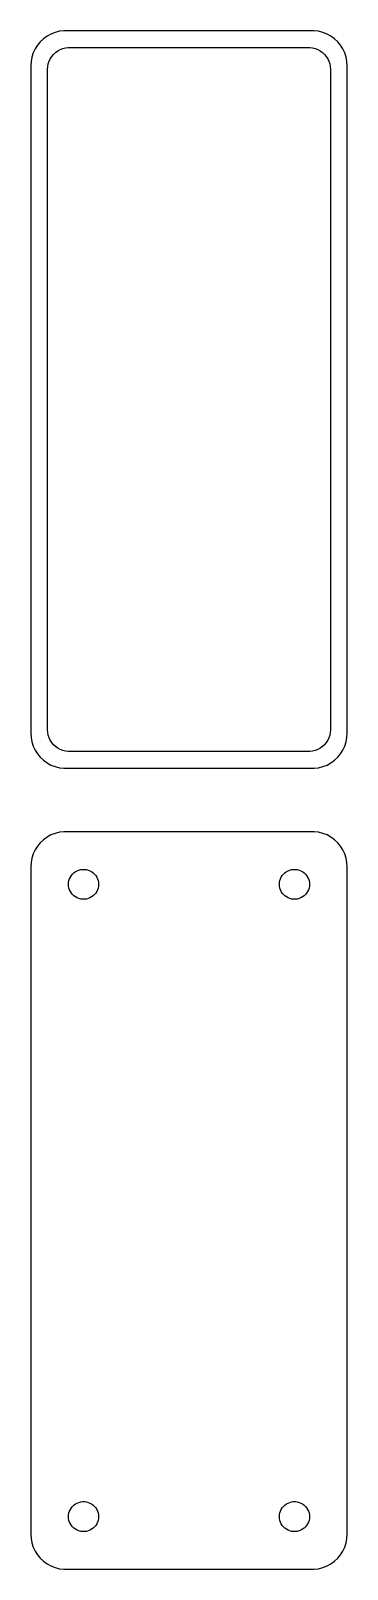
# Model space of a CAD drawing. Header units: metres. Extents: x -22 to 22, y 176 to 394.
import ezdxf

# ---------------------------------------------------------------- set-up
doc = ezdxf.new("R2010")
doc.units = ezdxf.units.M

msp = doc.modelspace()

# ---------------------------------------------------------------- linework, layer by layer
for p, q in [((-19.0451, 394.255), (-19.6289, 394.024)), ((-18.4369, 394.411), (-19.0451, 394.255)), ((-17.8139, 394.49), (-18.4369, 394.411)), ((17.8139, 394.49), (-17.8139, 394.49)), ((18.4369, 394.411), (17.8139, 394.49)), ((19.0451, 394.255), (18.4369, 394.411)), ((19.6289, 394.024), (19.0451, 394.255)), ((-21.5451, 392.439), (-21.8815, 391.909)), ((-21.1448, 392.923), (-21.5451, 392.439)), ((-20.6871, 393.353), (-21.1448, 392.923)), ((-20.1791, 393.722), (-20.6871, 393.353)), ((-19.6289, 394.024), (-20.1791, 393.722)), ((-17.9619, 391.961), (-17.5833, 392.058)), ((-17.5833, 392.058), (-17.1954, 392.107)), ((-17.1954, 392.107), (17.1954, 392.107)), ((17.1954, 392.107), (17.5833, 392.058)), ((17.5833, 392.058), (17.9619, 391.961)), ((20.1791, 393.722), (19.6289, 394.024)), ((20.6871, 393.353), (20.1791, 393.722)), ((21.1448, 392.923), (20.6871, 393.353)), ((21.5451, 392.439), (21.1448, 392.923)), ((21.8815, 391.909), (21.5451, 392.439)), ((-22.4606, 390.127), (-22.5, 389.5)), ((-22.3429, 390.743), (-22.4606, 390.127)), ((-22.1489, 391.341), (-22.3429, 390.743)), ((-21.8815, 391.909), (-22.1489, 391.341)), ((-20.0151, 389.774), (-19.8943, 390.146)), ((-19.8943, 390.146), (-19.7279, 390.5)), ((-19.7279, 390.5), (-19.5184, 390.83)), ((-19.5184, 390.83), (-19.2692, 391.131)), ((-19.2692, 391.131), (-18.9842, 391.399)), ((-18.9842, 391.399), (-18.668, 391.628)), ((-18.668, 391.628), (-18.3254, 391.817)), ((-18.3254, 391.817), (-17.9619, 391.961)), ((17.9619, 391.961), (18.3254, 391.817)), ((18.3254, 391.817), (18.668, 391.628)), ((18.668, 391.628), (18.9842, 391.399)), ((18.9842, 391.399), (19.2692, 391.131)), ((19.2692, 391.131), (19.5184, 390.83)), ((19.5184, 390.83), (19.7279, 390.5)), ((19.7279, 390.5), (19.8943, 390.146)), ((19.8943, 390.146), (20.0151, 389.774)), ((22.1489, 391.341), (21.8815, 391.909)), ((22.3429, 390.743), (22.1489, 391.341)), ((22.4606, 390.127), (22.3429, 390.743)), ((22.5, 389.5), (22.4606, 390.127)), ((-22.5, 389.5), (-22.5, 294.5)), ((-20.1129, 389), (-20.0884, 389.39)), ((-20.1129, 295), (-20.1129, 389)), ((-20.0884, 389.39), (-20.0151, 389.774)), ((20.0151, 389.774), (20.0884, 389.39)), ((20.0884, 389.39), (20.1129, 389)), ((20.1129, 389), (20.1129, 295)), ((22.5, 294.5), (22.5, 389.5)), ((-22.5, 294.5), (-22.4606, 293.873)), ((-22.4606, 293.873), (-22.3429, 293.257)), ((-20.0884, 294.61), (-20.1129, 295)), ((-20.0151, 294.226), (-20.0884, 294.61)), ((-19.8943, 293.854), (-20.0151, 294.226)), ((-19.7279, 293.5), (-19.8943, 293.854)), ((-19.5184, 293.17), (-19.7279, 293.5)), ((19.7279, 293.5), (19.5184, 293.17)), ((19.8943, 293.854), (19.7279, 293.5)), ((20.0151, 294.226), (19.8943, 293.854)), ((20.0884, 294.61), (20.0151, 294.226)), ((20.1129, 295), (20.0884, 294.61)), ((22.3429, 293.257), (22.4606, 293.873)), ((22.4606, 293.873), (22.5, 294.5)), ((-22.3429, 293.257), (-22.1489, 292.659)), ((-22.1489, 292.659), (-21.8815, 292.091)), ((-21.8815, 292.091), (-21.5451, 291.561)), ((-21.5451, 291.561), (-21.1448, 291.077)), ((-19.2692, 292.869), (-19.5184, 293.17)), ((-18.9842, 292.601), (-19.2692, 292.869)), ((-18.668, 292.372), (-18.9842, 292.601)), ((-18.3254, 292.183), (-18.668, 292.372)), ((-17.9619, 292.039), (-18.3254, 292.183)), ((-17.5833, 291.942), (-17.9619, 292.039)), ((-17.1954, 291.893), (-17.5833, 291.942)), ((17.1954, 291.893), (-17.1954, 291.893)), ((17.5833, 291.942), (17.1954, 291.893)), ((17.9619, 292.039), (17.5833, 291.942)), ((18.3254, 292.183), (17.9619, 292.039)), ((18.668, 292.372), (18.3254, 292.183)), ((18.9842, 292.601), (18.668, 292.372)), ((19.2692, 292.869), (18.9842, 292.601)), ((19.5184, 293.17), (19.2692, 292.869)), ((21.1448, 291.077), (21.5451, 291.561)), ((21.5451, 291.561), (21.8815, 292.091)), ((21.8815, 292.091), (22.1489, 292.659)), ((22.1489, 292.659), (22.3429, 293.257)), ((-21.1448, 291.077), (-20.6871, 290.647)), ((-20.6871, 290.647), (-20.1791, 290.278)), ((-20.1791, 290.278), (-19.6289, 289.976)), ((-19.6289, 289.976), (-19.0451, 289.745)), ((-19.0451, 289.745), (-18.4369, 289.589)), ((-18.4369, 289.589), (-17.8139, 289.51)), ((-17.8139, 289.51), (17.8139, 289.51)), ((17.8139, 289.51), (18.4369, 289.589)), ((18.4369, 289.589), (19.0451, 289.745)), ((19.0451, 289.745), (19.6289, 289.976)), ((19.6289, 289.976), (20.1791, 290.278)), ((20.1791, 290.278), (20.6871, 290.647)), ((20.6871, 290.647), (21.1448, 291.077)), ((-18.4369, 280.411), (-19.0451, 280.255)), ((-17.8139, 280.49), (-18.4369, 280.411)), ((17.8139, 280.49), (-17.8139, 280.49)), ((18.4369, 280.411), (17.8139, 280.49)), ((19.0451, 280.255), (18.4369, 280.411)), ((-21.5451, 278.439), (-21.8815, 277.909)), ((-21.1448, 278.923), (-21.5451, 278.439)), ((-20.6871, 279.353), (-21.1448, 278.923)), ((-20.1791, 279.722), (-20.6871, 279.353)), ((-19.6289, 280.024), (-20.1791, 279.722)), ((-19.0451, 280.255), (-19.6289, 280.024)), ((19.6289, 280.024), (19.0451, 280.255)), ((20.1791, 279.722), (19.6289, 280.024)), ((20.6871, 279.353), (20.1791, 279.722)), ((21.1448, 278.923), (20.6871, 279.353)), ((21.5451, 278.439), (21.1448, 278.923)), ((21.8815, 277.909), (21.5451, 278.439)), ((-22.4606, 276.127), (-22.5, 275.5)), ((-22.3429, 276.743), (-22.4606, 276.127)), ((-22.1489, 277.341), (-22.3429, 276.743)), ((-21.8815, 277.909), (-22.1489, 277.341)), ((22.1489, 277.341), (21.8815, 277.909)), ((22.3429, 276.743), (22.1489, 277.341)), ((22.4606, 276.127), (22.3429, 276.743)), ((22.5, 275.5), (22.4606, 276.127)), ((-22.5, 275.5), (-22.5, 180.5)), ((-17.0682, 273.531), (-16.9853, 273.786)), ((-16.9853, 273.786), (-16.8712, 274.029)), ((-16.8712, 274.029), (-16.7275, 274.255)), ((-16.7275, 274.255), (-16.5565, 274.462)), ((-16.5565, 274.462), (-16.3611, 274.645)), ((-16.3611, 274.645), (-16.1441, 274.803)), ((-16.1441, 274.803), (-15.9091, 274.932)), ((-15.9091, 274.932), (-15.6598, 275.031)), ((-15.6598, 275.031), (-15.4001, 275.097)), ((-15.4001, 275.097), (-15.1341, 275.131)), ((-15.1341, 275.131), (-14.8659, 275.131)), ((-14.8659, 275.131), (-14.5999, 275.097)), ((-14.5999, 275.097), (-14.3401, 275.031)), ((-14.3401, 275.031), (-14.0908, 274.932)), ((-14.0908, 274.932), (-13.8559, 274.803)), ((-13.8559, 274.803), (-13.6389, 274.645)), ((-13.6389, 274.645), (-13.4434, 274.462)), ((-13.4434, 274.462), (-13.2725, 274.255)), ((-13.2725, 274.255), (-13.1288, 274.029)), ((-13.1288, 274.029), (-13.0146, 273.786)), ((-13.0146, 273.786), (-12.9318, 273.531)), ((12.9318, 273.531), (13.0146, 273.786)), ((13.0146, 273.786), (13.1288, 274.029)), ((13.1288, 274.029), (13.2725, 274.255)), ((13.2725, 274.255), (13.4434, 274.462)), ((13.4434, 274.462), (13.6389, 274.645)), ((13.6389, 274.645), (13.8559, 274.803)), ((13.8559, 274.803), (14.0908, 274.932)), ((14.0908, 274.932), (14.3401, 275.031)), ((14.3401, 275.031), (14.5999, 275.097)), ((14.5999, 275.097), (14.8659, 275.131)), ((14.8659, 275.131), (15.1341, 275.131)), ((15.1341, 275.131), (15.4001, 275.097)), ((15.4001, 275.097), (15.6598, 275.031)), ((15.6598, 275.031), (15.9091, 274.932)), ((15.9091, 274.932), (16.1441, 274.803)), ((16.1441, 274.803), (16.3611, 274.645)), ((16.3611, 274.645), (16.5565, 274.462)), ((16.5565, 274.462), (16.7275, 274.255)), ((16.7275, 274.255), (16.8712, 274.029)), ((16.8712, 274.029), (16.9853, 273.786)), ((16.9853, 273.786), (17.0682, 273.531)), ((22.5, 180.5), (22.5, 275.5)), ((-17.1353, 273), (-17.1185, 273.268)), ((-17.1185, 272.732), (-17.1353, 273)), ((-17.1185, 273.268), (-17.0682, 273.531)), ((-17.0682, 272.469), (-17.1185, 272.732)), ((-16.9853, 272.214), (-17.0682, 272.469)), ((-16.8712, 271.971), (-16.9853, 272.214)), ((-16.7275, 271.745), (-16.8712, 271.971)), ((-16.5565, 271.538), (-16.7275, 271.745)), ((-16.3611, 271.355), (-16.5565, 271.538)), ((-13.4434, 271.538), (-13.6389, 271.355)), ((-13.2725, 271.745), (-13.4434, 271.538)), ((-13.1288, 271.971), (-13.2725, 271.745)), ((-13.0146, 272.214), (-13.1288, 271.971)), ((-12.9318, 272.469), (-13.0146, 272.214)), ((-12.9318, 273.531), (-12.8815, 273.268)), ((-12.8815, 272.732), (-12.9318, 272.469)), ((-12.8815, 273.268), (-12.8647, 273)), ((-12.8647, 273), (-12.8815, 272.732)), ((12.8647, 273), (12.8815, 273.268)), ((12.8815, 272.732), (12.8647, 273)), ((12.8815, 273.268), (12.9318, 273.531)), ((12.9318, 272.469), (12.8815, 272.732)), ((13.0146, 272.214), (12.9318, 272.469)), ((13.1288, 271.971), (13.0146, 272.214)), ((13.2725, 271.745), (13.1288, 271.971)), ((13.4434, 271.538), (13.2725, 271.745)), ((13.6389, 271.355), (13.4434, 271.538)), ((16.5565, 271.538), (16.3611, 271.355)), ((16.7275, 271.745), (16.5565, 271.538)), ((16.8712, 271.971), (16.7275, 271.745)), ((16.9853, 272.214), (16.8712, 271.971)), ((17.0682, 272.469), (16.9853, 272.214)), ((17.0682, 273.531), (17.1185, 273.268)), ((17.1185, 272.732), (17.0682, 272.469)), ((17.1185, 273.268), (17.1353, 273)), ((17.1353, 273), (17.1185, 272.732)), ((-16.1441, 271.197), (-16.3611, 271.355)), ((-15.9091, 271.068), (-16.1441, 271.197)), ((-15.6598, 270.969), (-15.9091, 271.068)), ((-15.4001, 270.903), (-15.6598, 270.969)), ((-15.1341, 270.869), (-15.4001, 270.903)), ((-14.8659, 270.869), (-15.1341, 270.869)), ((-14.5999, 270.903), (-14.8659, 270.869)), ((-14.3401, 270.969), (-14.5999, 270.903)), ((-14.0908, 271.068), (-14.3401, 270.969)), ((-13.8559, 271.197), (-14.0908, 271.068)), ((-13.6389, 271.355), (-13.8559, 271.197)), ((13.8559, 271.197), (13.6389, 271.355)), ((14.0908, 271.068), (13.8559, 271.197)), ((14.3401, 270.969), (14.0908, 271.068)), ((14.5999, 270.903), (14.3401, 270.969)), ((14.8659, 270.869), (14.5999, 270.903)), ((15.1341, 270.869), (14.8659, 270.869)), ((15.4001, 270.903), (15.1341, 270.869)), ((15.6598, 270.969), (15.4001, 270.903)), ((15.9091, 271.068), (15.6598, 270.969)), ((16.1441, 271.197), (15.9091, 271.068)), ((16.3611, 271.355), (16.1441, 271.197)), ((-16.9853, 183.786), (-16.8712, 184.029)), ((-16.8712, 184.029), (-16.7275, 184.255)), ((-16.7275, 184.255), (-16.5565, 184.462)), ((-16.5565, 184.462), (-16.3611, 184.645)), ((-16.3611, 184.645), (-16.1441, 184.803)), ((-16.1441, 184.803), (-15.9091, 184.932)), ((-15.9091, 184.932), (-15.6598, 185.031)), ((-15.6598, 185.031), (-15.4001, 185.097)), ((-15.4001, 185.097), (-15.1341, 185.131)), ((-15.1341, 185.131), (-14.8659, 185.131)), ((-14.8659, 185.131), (-14.5999, 185.097)), ((-14.5999, 185.097), (-14.3401, 185.031)), ((-14.3401, 185.031), (-14.0908, 184.932)), ((-14.0908, 184.932), (-13.8559, 184.803)), ((-13.8559, 184.803), (-13.6389, 184.645)), ((-13.6389, 184.645), (-13.4434, 184.462)), ((-13.4434, 184.462), (-13.2725, 184.255)), ((-13.2725, 184.255), (-13.1288, 184.029)), ((-13.1288, 184.029), (-13.0146, 183.786)), ((13.0146, 183.786), (13.1288, 184.029)), ((13.1288, 184.029), (13.2725, 184.255)), ((13.2725, 184.255), (13.4434, 184.462)), ((13.4434, 184.462), (13.6389, 184.645)), ((13.6389, 184.645), (13.8559, 184.803)), ((13.8559, 184.803), (14.0908, 184.932)), ((14.0908, 184.932), (14.3401, 185.031)), ((14.3401, 185.031), (14.5999, 185.097)), ((14.5999, 185.097), (14.8659, 185.131)), ((14.8659, 185.131), (15.1341, 185.131)), ((15.1341, 185.131), (15.4001, 185.097)), ((15.4001, 185.097), (15.6598, 185.031)), ((15.6598, 185.031), (15.9091, 184.932)), ((15.9091, 184.932), (16.1441, 184.803)), ((16.1441, 184.803), (16.3611, 184.645)), ((16.3611, 184.645), (16.5565, 184.462)), ((16.5565, 184.462), (16.7275, 184.255)), ((16.7275, 184.255), (16.8712, 184.029)), ((16.8712, 184.029), (16.9853, 183.786)), ((-17.1353, 183), (-17.1185, 183.268)), ((-17.1185, 182.732), (-17.1353, 183)), ((-17.1185, 183.268), (-17.0682, 183.531)), ((-17.0682, 182.469), (-17.1185, 182.732)), ((-17.0682, 183.531), (-16.9853, 183.786)), ((-16.9853, 182.214), (-17.0682, 182.469)), ((-16.8712, 181.971), (-16.9853, 182.214)), ((-16.7275, 181.745), (-16.8712, 181.971)), ((-13.1288, 181.971), (-13.2725, 181.745)), ((-13.0146, 182.214), (-13.1288, 181.971)), ((-13.0146, 183.786), (-12.9318, 183.531)), ((-12.9318, 182.469), (-13.0146, 182.214)), ((-12.9318, 183.531), (-12.8815, 183.268)), ((-12.8815, 182.732), (-12.9318, 182.469)), ((-12.8815, 183.268), (-12.8647, 183)), ((-12.8647, 183), (-12.8815, 182.732)), ((12.8647, 183), (12.8815, 183.268)), ((12.8815, 182.732), (12.8647, 183)), ((12.8815, 183.268), (12.9318, 183.531)), ((12.9318, 182.469), (12.8815, 182.732)), ((12.9318, 183.531), (13.0146, 183.786)), ((13.0146, 182.214), (12.9318, 182.469)), ((13.1288, 181.971), (13.0146, 182.214)), ((13.2725, 181.745), (13.1288, 181.971)), ((16.8712, 181.971), (16.7275, 181.745)), ((16.9853, 182.214), (16.8712, 181.971)), ((16.9853, 183.786), (17.0682, 183.531)), ((17.0682, 182.469), (16.9853, 182.214)), ((17.0682, 183.531), (17.1185, 183.268)), ((17.1185, 182.732), (17.0682, 182.469)), ((17.1185, 183.268), (17.1353, 183)), ((17.1353, 183), (17.1185, 182.732)), ((-22.5, 180.5), (-22.4606, 179.873)), ((-22.4606, 179.873), (-22.3429, 179.257)), ((-16.5565, 181.538), (-16.7275, 181.745)), ((-16.3611, 181.355), (-16.5565, 181.538)), ((-16.1441, 181.197), (-16.3611, 181.355)), ((-15.9091, 181.068), (-16.1441, 181.197)), ((-15.6598, 180.969), (-15.9091, 181.068)), ((-15.4001, 180.903), (-15.6598, 180.969)), ((-15.1341, 180.869), (-15.4001, 180.903)), ((-14.8659, 180.869), (-15.1341, 180.869)), ((-14.5999, 180.903), (-14.8659, 180.869)), ((-14.3401, 180.969), (-14.5999, 180.903)), ((-14.0908, 181.068), (-14.3401, 180.969)), ((-13.8559, 181.197), (-14.0908, 181.068)), ((-13.6389, 181.355), (-13.8559, 181.197)), ((-13.4434, 181.538), (-13.6389, 181.355)), ((-13.2725, 181.745), (-13.4434, 181.538)), ((13.4434, 181.538), (13.2725, 181.745)), ((13.6389, 181.355), (13.4434, 181.538)), ((13.8559, 181.197), (13.6389, 181.355)), ((14.0908, 181.068), (13.8559, 181.197)), ((14.3401, 180.969), (14.0908, 181.068)), ((14.5999, 180.903), (14.3401, 180.969)), ((14.8659, 180.869), (14.5999, 180.903)), ((15.1341, 180.869), (14.8659, 180.869)), ((15.4001, 180.903), (15.1341, 180.869)), ((15.6598, 180.969), (15.4001, 180.903)), ((15.9091, 181.068), (15.6598, 180.969)), ((16.1441, 181.197), (15.9091, 181.068)), ((16.3611, 181.355), (16.1441, 181.197)), ((16.5565, 181.538), (16.3611, 181.355)), ((16.7275, 181.745), (16.5565, 181.538)), ((22.3429, 179.257), (22.4606, 179.873)), ((22.4606, 179.873), (22.5, 180.5)), ((-22.3429, 179.257), (-22.1489, 178.659)), ((-22.1489, 178.659), (-21.8815, 178.091)), ((-21.8815, 178.091), (-21.5451, 177.561)), ((-21.5451, 177.561), (-21.1448, 177.077)), ((21.1448, 177.077), (21.5451, 177.561)), ((21.5451, 177.561), (21.8815, 178.091)), ((21.8815, 178.091), (22.1489, 178.659)), ((22.1489, 178.659), (22.3429, 179.257)), ((-21.1448, 177.077), (-20.6871, 176.647)), ((-20.6871, 176.647), (-20.1791, 176.278)), ((-20.1791, 176.278), (-19.6289, 175.976)), ((-19.6289, 175.976), (-19.0451, 175.745)), ((-19.0451, 175.745), (-18.4369, 175.589)), ((-18.4369, 175.589), (-17.8139, 175.51)), ((-17.8139, 175.51), (17.8139, 175.51)), ((17.8139, 175.51), (18.4369, 175.589)), ((18.4369, 175.589), (19.0451, 175.745)), ((19.0451, 175.745), (19.6289, 175.976)), ((19.6289, 175.976), (20.1791, 176.278)), ((20.1791, 176.278), (20.6871, 176.647)), ((20.6871, 176.647), (21.1448, 177.077))]:
    msp.add_line(p, q)

doc.saveas('drawing.dxf')
